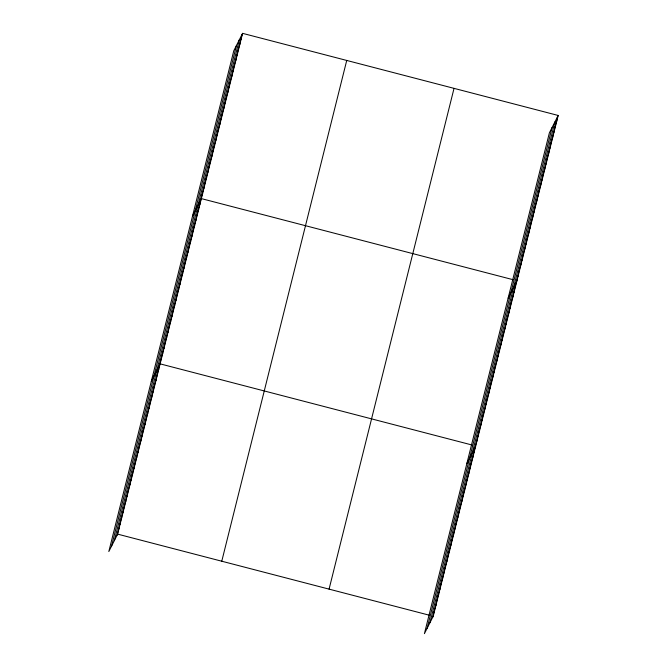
<?xml version="1.0" encoding="UTF-8"?>
<svg xmlns="http://www.w3.org/2000/svg" width="667" height="667" viewBox="0 0 667 667"><rect width="100%" height="100%" fill="white"/><g stroke="black" fill="none" stroke-linecap="round" stroke-linejoin="round"><path stroke-width="1" d="M111.539 546.165L236.502 45.389M114.34 540.62L239.303 39.845M117.059 535.234L242.021 34.459M242.588 33.35L233.783 50.775L108.821 551.542L117.625 534.125L242.588 33.35L558.179 115.458L433.216 616.225L424.412 633.65L549.375 132.875L558.179 115.458M221.769 561.222L346.732 60.447M329.073 589.136L454.035 88.361M427.138 628.264L552.093 127.497M429.94 622.72L554.894 121.944M432.658 617.342L557.612 116.567M240.695 39.795L241.254 38.678M239.361 45.123L239.92 44.014M238.036 50.45L238.594 49.341M236.702 55.786L237.26 54.677M235.376 61.114L235.935 60.005M234.042 66.442L234.601 65.333M232.708 71.778L233.275 70.669M231.382 77.105L231.941 75.996M230.048 82.441L230.615 81.324M228.723 87.769L229.281 86.66M227.389 93.097L227.947 91.988M226.063 98.433L226.622 97.324M224.729 103.76L225.288 102.651M223.403 109.088L223.962 107.979M222.069 114.424L222.628 113.315M220.735 119.752L221.302 118.643M219.41 125.088L219.968 123.97M218.076 130.415L218.643 129.306M216.75 135.743L217.309 134.634M215.416 141.079L215.983 139.97M214.09 146.406L214.649 145.298M212.756 151.734L213.315 150.625M211.431 157.07L211.989 155.961M210.097 162.398L210.655 161.289M208.771 167.734L209.33 166.617M207.437 173.061L207.996 171.953M206.103 178.389L206.67 177.28M204.777 183.725L205.336 182.616M203.443 189.053L204.01 187.944M202.118 194.389L202.676 193.272M192.546 216.025L201.351 198.608L513.29 279.756M199.458 205.044L200.017 203.935M198.124 210.38L198.683 209.263M196.798 215.708L197.357 214.599M195.464 221.035L196.023 219.927M194.139 226.371L194.697 225.263M192.805 231.699L193.363 230.59M191.471 237.035L192.038 235.918M190.145 242.363L190.704 241.254M188.811 247.69L189.378 246.582M187.485 253.026L188.044 251.918M186.151 258.354L186.718 257.245M184.826 263.682L185.384 262.573M183.492 269.018L184.05 267.909M182.166 274.345L182.725 273.237M180.832 279.681L181.391 278.564M179.506 285.009L180.065 283.9M178.172 290.337L178.731 289.228M176.838 295.673L177.405 294.564M175.513 301L176.071 299.892M174.179 306.328L174.746 305.219M172.853 311.664L173.412 310.555M171.519 316.992L172.086 315.883M170.193 322.328L170.752 321.211M168.859 327.655L169.418 326.547M167.534 332.983L168.092 331.874M166.2 338.319L166.758 337.21M164.874 343.647L165.433 342.538M163.54 348.983L164.099 347.866M162.206 354.31L162.773 353.202M160.88 359.638L161.439 358.529M151.309 381.282L160.113 363.857L472.053 445.014M158.179 370.46L158.738 369.351M156.812 375.955L157.37 374.846M155.436 381.449L155.995 380.34M154.069 386.943L154.627 385.826M152.693 392.429L153.26 391.321M151.326 397.924L151.884 396.815M149.958 403.418L150.517 402.309M148.583 408.913L149.15 407.804M147.215 414.399L147.774 413.29M145.848 419.893L146.406 418.784M144.472 425.388L145.031 424.279M143.105 430.882L143.663 429.773M141.729 436.368L142.296 435.259M140.362 441.862L140.92 440.754M138.994 447.357L139.553 446.248M137.619 452.851L138.177 451.742M136.251 458.337L136.81 457.228M134.876 463.832L135.443 462.723M133.508 469.326L134.067 468.217M132.141 474.821L132.7 473.712M130.765 480.307L131.332 479.198M129.398 485.801L129.957 484.692M128.031 491.296L128.589 490.187M126.655 496.79L127.214 495.681M125.288 502.276L125.846 501.167M123.912 507.77L124.479 506.662M122.545 513.265L123.103 512.156M121.177 518.759L121.736 517.65M119.802 524.254L120.368 523.136M118.434 529.74L118.993 528.631M556.286 121.894L556.845 120.785M554.952 127.23L555.519 126.113M553.627 132.558L554.185 131.449M552.293 137.886L552.86 136.777M550.967 143.222L551.526 142.104M549.633 148.549L550.192 147.44M548.307 153.877L548.866 152.768M546.973 159.213L547.532 158.104M545.648 164.541L546.206 163.432M544.314 169.877L544.872 168.759M542.98 175.204L543.547 174.095M541.654 180.532L542.213 179.423M540.32 185.868L540.887 184.759M538.994 191.196L539.553 190.087M537.66 196.523L538.227 195.414M536.335 201.859L536.893 200.75M535.001 207.187L535.559 206.078M533.675 212.523L534.234 211.406M532.341 217.851L532.9 216.742M531.015 223.178L531.574 222.069M529.681 228.514L530.24 227.405M528.347 233.842L528.914 232.733M527.022 239.17L527.58 238.061M525.688 244.506L526.255 243.397M524.362 249.833L524.921 248.724M523.028 255.169L523.595 254.052M521.702 260.497L522.261 259.388M520.368 265.825L520.927 264.716M519.043 271.161L519.601 270.052M517.709 276.488L518.267 275.379M508.137 298.132L516.942 280.707M515.049 287.152L515.608 286.043M513.715 292.48L514.282 291.371M512.389 297.815L512.948 296.698M511.055 303.143L511.622 302.034M509.73 308.471L510.288 307.362M508.396 313.807L508.963 312.698M507.07 319.134L507.629 318.026M505.736 324.47L506.295 323.353M504.41 329.798L504.969 328.689M503.076 335.126L503.635 334.017M501.751 340.462L502.309 339.345M500.417 345.789L500.975 344.681M499.083 351.117L499.65 350.008M497.757 356.453L498.316 355.344M496.423 361.781L496.99 360.672M495.097 367.117L495.656 366M493.763 372.444L494.322 371.336M492.438 377.772L492.996 376.663M491.104 383.108L491.662 381.999M489.778 388.436L490.337 387.327M488.444 393.763L489.003 392.655M487.11 399.099L487.677 397.991M485.784 404.427L486.343 403.318M484.45 409.763L485.017 408.646M483.125 415.091L483.683 413.982M481.791 420.418L482.358 419.31M480.465 425.754L481.024 424.646M479.131 431.082L479.69 429.973M477.805 436.41L478.364 435.301M476.471 441.746L477.03 440.637M466.9 463.39L475.704 445.965M473.77 452.568L474.329 451.459M472.403 458.062L472.961 456.953M471.027 463.548L471.594 462.439M469.66 469.043L470.218 467.934M468.292 474.537L468.851 473.428M466.917 480.032L467.484 478.923M465.549 485.526L466.108 484.409M464.182 491.012L464.741 489.903M462.806 496.506L463.365 495.398M461.439 502.001L461.998 500.892M460.063 507.495L460.63 506.378M458.696 512.981L459.255 511.872M457.329 518.476L457.887 517.367M455.953 523.97L456.511 522.861M454.586 529.465L455.144 528.347M453.21 534.951L453.777 533.842M451.842 540.445L452.401 539.336M450.475 545.939L451.034 544.831M449.099 551.434L449.666 550.317M447.732 556.92L448.291 555.811M446.365 562.414L446.923 561.306M444.989 567.909L445.548 566.8M443.622 573.403L444.18 572.286M442.246 578.889L442.813 577.78M440.879 584.384L441.437 583.275M439.511 589.878L440.07 588.769M438.136 595.373L438.703 594.255M436.768 600.859L437.327 599.75M435.393 606.353L435.96 605.244M434.025 611.847L434.584 610.739M117.625 534.125L429.565 615.274"/></g></svg>
